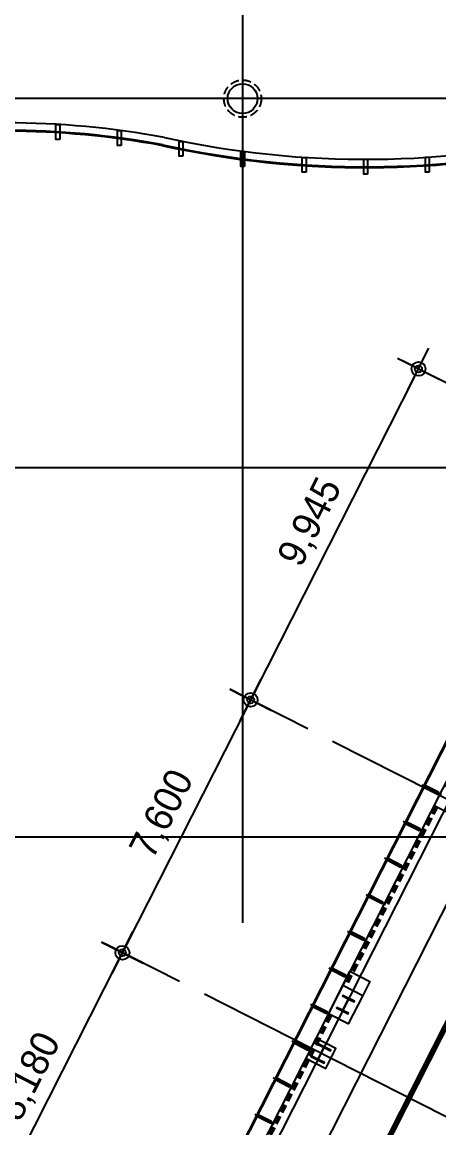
# Model space of a CAD drawing. Header units: metres. Extents: x 630750 to 860239, y 578133 to 726633.
# Drawn here: x 702395 to 713564, y 641622 to 671261 of the extents above; entities that cross this region are included whole.
import ezdxf

# ---------------------------------------------------------------- set-up
doc = ezdxf.new("R2010")
doc.units = ezdxf.units.M
doc.header["$LTSCALE"] = 300
doc.linetypes.add('HID1', pattern=[0.375, 0.25, -0.125])
doc.layers.get('Defpoints').update_dxf_attribs({"color": 8})
for name, color, linetype in [('A-CEN-1', 1, 'Continuous'), ('A-CON', 2, 'Continuous'), ('A-DIM', 7, 'Continuous'), ('A-ELE9', 9, 'Continuous'), ('A-WIN-GLASS', 4, 'Continuous'), ('DIM', 7, 'Continuous'), ('FIN', 6, 'Continuous'), ('INT', 117, 'Continuous'), ('STEL', 3, 'Continuous'), ('STL', 3, 'Continuous')]:
    doc.layers.add(name, color=color, linetype=linetype)
doc.styles.add('TEXT(돋음)', font='')
doc.styles.get('TEXT(돋음)').set_extended_font_data('Dotum')
doc.dimstyles.new('DIM250', dxfattribs={"dimscale": 250, "dimtxt": 3, "dimasz": 1, "dimexe": 2, "dimexo": 3, "dimgap": 1, "dimtad": 1, "dimdec": 0, "dimzin": 0, "dimdsep": 46, "dimlunit": 6, "dimtxsty": 'TEXT(돋음)', "dimblk": 'Z_DOT', "dimcen": 2.5, "dimdle": 2, "dimclrd": 256, "dimclre": 256, "dimclrt": 3, "dimadec": 0, "dimazin": 0, "dimtfac": 1, "dimtdec": 0, "dimtix": 1, "dimtmove": 2, "dimatfit": 3, "dimldrblk": 'Z_DOT', "dimfxl": 1, "dimtolj": 1, "dimtzin": 0, "dimarcsym": 0})

# ---------------------------------------------------------------- blocks, each defined once
blk = doc.blocks.new('*U20')
at = {"layer": 'STEL'}
blk.add_lwpolyline([(27.5, -18, 0.4142136), (5.5, -40), (5.5, -354, 0.4142136), (27.5, -376), (199, -376), (199, -394), (-199, -394), (-199, -376), (-27.5, -376, 0.4142136), (-5.5, -354), (-5.5, -40, 0.4142136), (-27.5, -18), (-199, -18), (-199, 0), (199, 0), (199, -18)], format="xyb", close=True, dxfattribs=at)
blk = doc.blocks.new('Z_DOT')
at = {"layer": 'DIM', "color": 7}
for p, q in [((0, -2.5), (0, 2.5)), ((-2.5, 0), (2.5, 0))]:
    blk.add_line(p, q, dxfattribs=at)
for radius in [0.75, 0.375]:
    blk.add_circle((0, 0), radius, dxfattribs=at)
blk = doc.blocks.new('*D82')
at = {"layer": 'A-DIM', "lineweight": -2, "transparency": 16777216}
for p, q in [((714545, 661191), (712571, 662192)), ((712904, 661743), (708633, 653318)), ((710048, 652321), (708074, 653321))]:
    blk.add_line(p, q, dxfattribs=at)
at = {"layer": 'Defpoints', "color": 0, "transparency": 16777216}
for p in [(715214, 660852), (708520, 653095), (710717, 651981)]:
    blk.add_point(p, dxfattribs=at)
at = {"layer": 'A-DIM', "lineweight": -2, "transparency": 16777216, "xscale": 250, "yscale": 250, "zscale": 250}
for p, rotation in [((713017, 661966), 63.11574874094842), ((708520, 653095), 243.1157487409484)]:
    blk.add_blockref('Z_DOT', p, dxfattribs=dict(at, rotation=rotation))
at = {"layer": 'A-DIM', "color": 3, "transparency": 16777216, "insert": (710146, 657846), "char_height": 750, "attachment_point": 5, "rotation": 63.1157, "style": 'TEXT(돋음)'}
blk.add_mtext('\\A1;9,945', dxfattribs=at)
blk = doc.blocks.new('*D83')
at = {"layer": 'A-DIM', "lineweight": -2, "transparency": 16777216}
for p, q in [((710048, 652321), (708074, 653321)), ((708407, 652872), (705196, 646540)), ((706612, 645542), (704637, 646543))]:
    blk.add_line(p, q, dxfattribs=at)
at = {"layer": 'Defpoints', "color": 0, "transparency": 16777216}
for p in [(710717, 651981), (705083, 646317), (707280, 645203)]:
    blk.add_point(p, dxfattribs=at)
at = {"layer": 'A-DIM', "lineweight": -2, "transparency": 16777216, "xscale": 250, "yscale": 250, "zscale": 250}
for p, rotation in [((708520, 653095), 63.11574874094905), ((705083, 646317), 243.115748740949)]:
    blk.add_blockref('Z_DOT', p, dxfattribs=dict(at, rotation=rotation))
at = {"layer": 'A-DIM', "color": 3, "transparency": 16777216, "insert": (706179, 650022), "char_height": 750, "attachment_point": 5, "rotation": 63.1157, "style": 'TEXT(돋음)'}
blk.add_mtext('\\A1;7,600', dxfattribs=at)
blk = doc.blocks.new('*D84')
at = {"layer": 'A-DIM', "lineweight": -2, "transparency": 16777216}
for p, q in [((706612, 645542), (704637, 646543)), ((701497, 639244), (704970, 646094)), ((702913, 638246), (700938, 639247))]:
    blk.add_line(p, q, dxfattribs=at)
at = {"layer": 'Defpoints', "color": 0, "transparency": 16777216}
for p in [(705083, 646317), (707280, 645203), (703582, 637907)]:
    blk.add_point(p, dxfattribs=at)
at = {"layer": 'A-DIM', "lineweight": -2, "transparency": 16777216, "xscale": 250, "yscale": 250, "zscale": 250}
for p, rotation in [((705083, 646317), 63.11574874095299), ((701384, 639021), 243.115748740953)]:
    blk.add_blockref('Z_DOT', p, dxfattribs=dict(at, rotation=rotation))
at = {"layer": 'A-DIM', "color": 3, "transparency": 16777216, "insert": (702612, 642984), "char_height": 750, "attachment_point": 5, "rotation": 63.1157, "style": 'TEXT(돋음)'}
blk.add_mtext('\\A1;8,180', dxfattribs=at)

msp = doc.modelspace()

# ---------------------------------------------------------------- linework, layer by layer
msp.add_line((709563.651, 639313.562, 0), (718017.615, 655988.669, 0))
at = {"elevation": 0}
for points in [[(703402.368, 668115.962), (703302.368, 668115.962), (703302.368, 668515.962), (703402.368, 668515.962)], [(705053.802, 667953.612), (704953.802, 667953.612), (704953.802, 668353.612), (705053.802, 668353.612)], [(706703.817, 667664.813), (706603.817, 667664.813), (706603.817, 668064.813), (706703.817, 668064.813)], [(708353.816, 667394.533), (708253.816, 667394.533), (708253.816, 667794.533), (708353.816, 667794.533)], [(710003.802, 667235.053), (709903.802, 667235.053), (709903.802, 667635.053), (710003.802, 667635.053)], [(711654.505, 667184.272), (711554.505, 667184.272), (711554.505, 667584.272), (711654.505, 667584.272)], [(713303.817, 667241.529), (713203.817, 667241.529), (713203.817, 667641.529), (713303.817, 667641.529)]]:
    msp.add_lwpolyline(points, close=True, dxfattribs=at)
at = {"layer": 'A-CEN-1', "linetype": 'Continuous'}
for p, q in [((708304.405, 706258.824, 0), (708304.405, 647116.362, 0)), ((795684.429, 669210.238, 0), (657202.595, 669210.212, 0)), ((795684.429, 659310.238, 0), (657202.595, 659310.212, 0)), ((718254.402, 659110.217, 0), (702815.235, 628657.233, 0)), ((723979.82, 645257.464, 0), (710717.105, 651981.44, 0)), ((795684.429, 649410.238, 0), (657202.595, 649410.239, 0)), ((720543.179, 638478.858, 0), (707280.464, 645202.834, 0))]:
    msp.add_line(p, q, dxfattribs=at)
at = {"layer": 'A-CON'}
msp.add_circle((708304.405, 669210.239, 0), 400, dxfattribs=at)
at = {"layer": 'A-ELE9', "elevation": 0}
msp.add_lwpolyline([(710989.828, 645444.619), (711179.748, 645819.226), (711714.901, 645547.912), (711524.981, 645173.305)], dxfattribs=at)
at = {"layer": 'A-WIN-GLASS'}
for p, q in [((717630.405, 659628.681, 0), (706273.433, 637227.621, 0)), ((717654.405, 659622.944, 0), (706294.839, 637216.769, 0)), ((717804.404, 658886.059, 0), (706594.659, 636775.395, 0)), ((709555.493, 635981.405, 0), (719355.821, 655310.224, 0))]:
    msp.add_line(p, q, dxfattribs=at)
at = {"layer": 'A-WIN-GLASS', "elevation": 0}
for points in [[(713200.754, 650800.742), (713178.145, 650756.146), (713534.913, 650575.27), (713557.523, 650619.866), (713200.754, 650800.742)], [(712703.345, 649819.628), (712680.735, 649775.032), (713037.504, 649594.156), (713060.114, 649638.752), (712703.345, 649819.628)], [(712205.936, 648838.514), (712183.326, 648793.918), (712540.095, 648613.042), (712562.704, 648657.638), (712205.936, 648838.514)], [(711708.526, 647857.401), (711685.917, 647812.805), (712042.685, 647631.929), (712065.295, 647676.525), (711708.526, 647857.401)], [(711211.117, 646876.287), (711188.508, 646831.691), (711545.276, 646650.815), (711567.886, 646695.411), (711211.117, 646876.287)], [(710713.708, 645895.174), (710691.098, 645850.577), (711047.867, 645669.701), (711070.476, 645714.297), (710713.708, 645895.174)], [(710216.298, 644914.06), (710193.689, 644869.464), (710550.458, 644688.588), (710573.067, 644733.184), (710216.298, 644914.06)], [(709718.889, 643932.946), (709696.28, 643888.35), (710053.048, 643707.474), (710075.658, 643752.07), (709718.889, 643932.946)], [(709221.48, 642951.833), (709198.87, 642907.236), (709555.639, 642726.36), (709578.249, 642770.956), (709221.48, 642951.833)], [(708724.071, 641970.719), (708701.461, 641926.123), (709058.23, 641745.247), (709080.839, 641789.843), (708724.071, 641970.719)]]:
    msp.add_lwpolyline(points, dxfattribs=at)
at = {"layer": 'A-WIN-GLASS', "color": 9}
for centre, radius, start, end in [((701974.405, 645510.236, 0), 23050, 79.4100975, 90), ((711604.412, 692810.236, 0), 25226.014, 257.6534706, 283.4301615)]:
    msp.add_arc(centre, radius, start, end, dxfattribs=at)
at = {"layer": 'A-WIN-GLASS'}
for centre, radius, start, end in [((701974.405, 645510.236, 0), 22850, 79.4100975, 90), ((701974.405, 645510.236, 0), 22826, 79.4100975, 90), ((711604.412, 692810.236, 0), 25450.014, 257.6534706, 282.9630008), ((711604.412, 692810.236, 0), 25426.014, 257.6534706, 282.9754502)]:
    msp.add_arc(centre, radius, start, end, dxfattribs=at)
at = {"layer": 'Defpoints'}
for p, q in [((713105.386, 650821.063, 0), (713630.282, 650554.949, 0)), ((712607.977, 649839.949, 0), (713132.872, 649573.835, 0)), ((712110.567, 648858.835, 0), (712635.463, 648592.721, 0)), ((711613.158, 647877.722, 0), (712138.054, 647611.608, 0)), ((711115.749, 646896.608, 0), (711640.644, 646630.494, 0)), ((710618.339, 645915.494, 0), (711143.235, 645649.38, 0)), ((710120.93, 644934.381, 0), (710645.826, 644668.267, 0)), ((709623.521, 643953.267, 0), (710148.417, 643687.153, 0)), ((709126.112, 642972.153, 0), (709651.007, 642706.039, 0)), ((708628.702, 641991.04, 0), (709153.598, 641724.926, 0))]:
    msp.add_line(p, q, dxfattribs=at)
at = {"layer": 'FIN', "elevation": 0}
for points in [[(713706.121, 650802.399), (713434.807, 650267.246), (713969.96, 649995.932), (714241.274, 650531.085), (713706.121, 650802.399)], [(710269.479, 644023.794), (709998.164, 643488.641), (710533.318, 643217.326), (710804.632, 643752.479), (710269.479, 644023.794)]]:
    msp.add_lwpolyline(points, dxfattribs=at)
at = {"layer": 'FIN', "color": 5, "elevation": 0}
msp.add_lwpolyline([(710989.828, 645444.619), (711524.981, 645173.305), (711137.002, 644408.036), (710601.85, 644679.35), (710989.828, 645444.619)], dxfattribs=at)
at = {"layer": 'INT', "ltscale": 3}
for p, q in [((719294.107, 655410.224), (709458.876, 636010.722, 0)), ((719324.816, 655360.224), (709507.46, 635995.98, 0))]:
    msp.add_line(p, q, dxfattribs=at)
at = {"layer": 'INT', "linetype": 'HID1', "ltscale": 3}
for p, q in [((713479.403, 650244.636, 0), (711034.413, 645422.015, 0)), ((713523.999, 650222.027, 0), (711079.009, 645399.406, 0)), ((710646.434, 644656.747, 0), (708234.002, 639898.344, 0)), ((710691.03, 644634.137, 0), (708278.598, 639875.735, 0))]:
    msp.add_line(p, q, dxfattribs=at)
msp.add_circle((708304.405, 669210.221, 0), 500.017, dxfattribs=at)
at = {"layer": 'STEL', "elevation": 0}
msp.add_lwpolyline([(711118.432, 645090.156, -0.414213562), (711127.227, 645063.274), (710990.664, 644793.914, -0.414213562), (710963.781, 644785.12), (710830.885, 644852.496), (710823.65, 644838.225), (711134.039, 644680.863), (711141.274, 644695.134), (711008.378, 644762.51, -0.414213562), (710999.583, 644789.392), (711136.146, 645058.752, -0.414213562), (711163.029, 645067.546), (711295.925, 645000.17), (711303.16, 645014.441), (710992.771, 645171.803), (710985.536, 645157.532)], format="xyb", close=True, dxfattribs=at)

# ---------------------------------------------------------------- block references
at = {"layer": 'STL', "xscale": -1, "rotation": 333.1157044421029}
msp.add_blockref('*U20', (710490.48, 643796.269, 0), dxfattribs=at)

# ---------------------------------------------------------------- dimensions: what is measured, and where the dimension line sits
at = {"layer": 'A-DIM'}
for p1, p2, distance, picture, middle in [((715214.13, 660851.604, 0), (710717.105, 651981.44, 0), -2463.35, '*D82', (710146.153, 657845.944, 0)), ((710717.105, 651981.44, 0), (707280.464, 645202.834, 0), -2463.35, '*D83', (706179.32, 650021.559, 0)), ((703581.565, 637906.937, 0), (707280.464, 645202.834, 0), 2463.35, '*D84', (702611.55, 642984.308, 0))]:
    dim = msp.add_aligned_dim(p1=p1, p2=p2, distance=distance, dimstyle='DIM250', dxfattribs=at)
    dim.commit()
    dim.dimension.update_dxf_attribs({"geometry": picture, "text_midpoint": middle})

doc.saveas('drawing.dxf')
